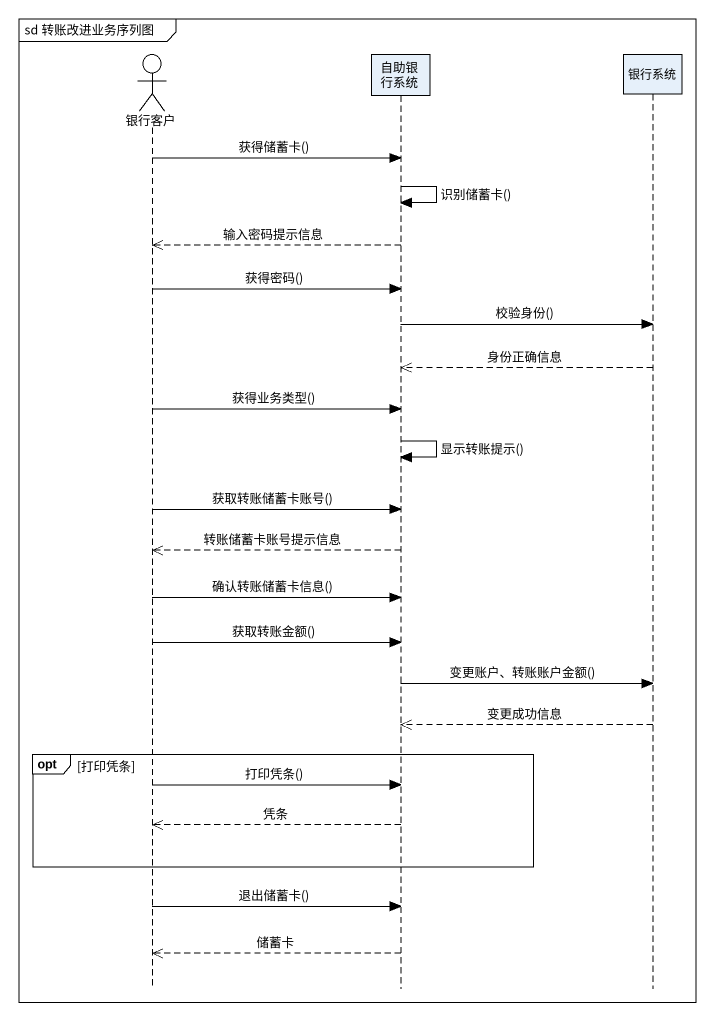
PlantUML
@startuml
mainframe sd 转账改进业务序列图
hide footbox
actor 银行客户
participant 自助银行系统
participant 银行系统

银行客户 -> 自助银行系统 : 获得储蓄卡()
自助银行系统 -> 自助银行系统 : 识别储蓄卡()
自助银行系统 -->> 银行客户 : 输入密码提示信息
银行客户 -> 自助银行系统 : 获得密码()
自助银行系统 -> 银行系统 : 校验身份()
银行系统 -->> 自助银行系统 : 身份正确信息
银行客户 -> 自助银行系统 : 获得业务类型()
自助银行系统 -> 自助银行系统 : 显示转账提示()
银行客户 -> 自助银行系统 : 获取转账储蓄卡账号()
自助银行系统 -->> 银行客户 : 转账储蓄卡账号提示信息
银行客户 -> 自助银行系统 : 确认转账储蓄卡信息()
银行客户 -> 自助银行系统 : 获取转账金额()
自助银行系统 -> 银行系统 : 变更账户、转账账户金额()
银行系统 -->> 自助银行系统 : 变更成功信息
opt 打印凭条
  银行客户 -> 自助银行系统 : 打印凭条()
  自助银行系统 -->> 银行客户 : 凭条
end
银行客户 -> 自助银行系统 : 退出储蓄卡()
自助银行系统 -->> 银行客户 : 储蓄卡
@enduml
